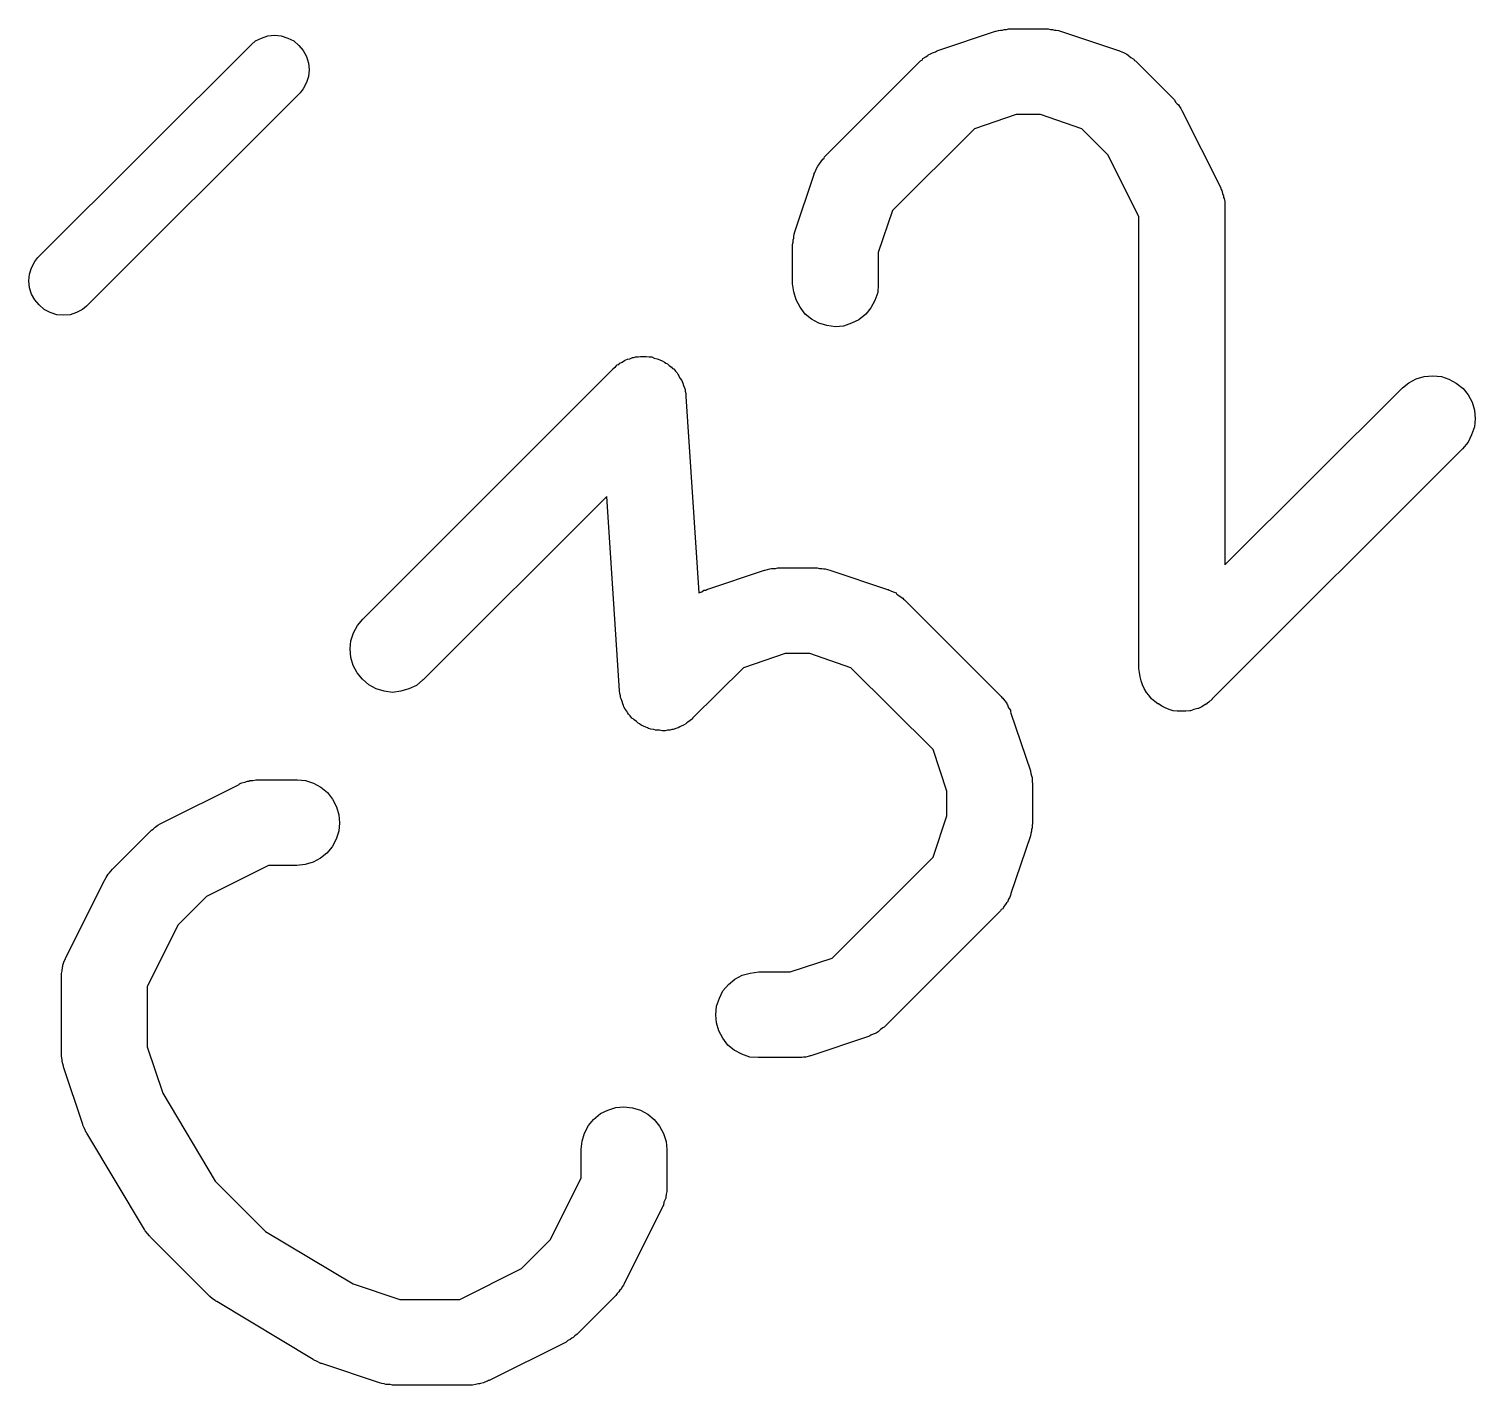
# Model space of a CAD drawing. Extents: x 50 to 150, y -150 to -50.
# Drawn here: x 99.257 to 101.787, y -121.119 to -118.746 of the extents above; entities that cross this region are included whole.
import ezdxf

# ---------------------------------------------------------------- set-up
doc = ezdxf.new("R2010")
doc.units = 0
doc.layers.add('BLACK', color=7, linetype='CONTINUOUS')

msp = doc.modelspace()

# ---------------------------------------------------------------- linework, layer by layer
at = {"layer": 'BLACK', "linetype": 'CONTINUOUS'}
for p, q in [((99.6637, -118.762), (99.675, -118.758)), ((99.675, -118.758), (99.6868, -118.757)), ((99.6868, -118.757), (99.6985, -118.758)), ((99.6985, -118.758), (99.7099, -118.762)), ((100.847, -118.784), (100.948, -118.75)), ((100.948, -118.75), (100.949, -118.75)), ((100.949, -118.75), (100.953, -118.749)), ((100.953, -118.749), (100.957, -118.748)), ((100.957, -118.748), (100.96, -118.748)), ((100.96, -118.748), (100.963, -118.747)), ((100.963, -118.747), (100.967, -118.747)), ((100.967, -118.747), (100.971, -118.746)), ((100.971, -118.746), (101.039, -118.746)), ((101.039, -118.746), (101.04, -118.746)), ((101.04, -118.746), (101.044, -118.747)), ((101.044, -118.747), (101.048, -118.747)), ((101.048, -118.747), (101.051, -118.748)), ((101.051, -118.748), (101.054, -118.748)), ((101.054, -118.748), (101.058, -118.749)), ((101.058, -118.749), (101.062, -118.75)), ((101.062, -118.75), (101.163, -118.784)), ((99.2728, -119.146), (99.6464, -118.773)), ((99.6464, -118.773), (99.6533, -118.767)), ((99.6533, -118.767), (99.6637, -118.762)), ((99.7099, -118.762), (99.7203, -118.767)), ((99.7203, -118.767), (99.7294, -118.775)), ((99.7294, -118.775), (99.7369, -118.784)), ((99.7369, -118.784), (99.7425, -118.794)), ((99.7425, -118.794), (99.7459, -118.806)), ((99.7459, -118.806), (99.7471, -118.817)), ((100.649, -118.97), (100.817, -118.802)), ((100.817, -118.802), (100.818, -118.801)), ((100.818, -118.801), (100.82, -118.8)), ((100.82, -118.8), (100.821, -118.798)), ((100.821, -118.798), (100.826, -118.795)), ((100.826, -118.795), (100.83, -118.792)), ((100.83, -118.792), (100.831, -118.791)), ((100.831, -118.791), (100.833, -118.79)), ((100.833, -118.79), (100.838, -118.788)), ((100.838, -118.788), (100.843, -118.786)), ((100.843, -118.786), (100.845, -118.785)), ((100.845, -118.785), (100.847, -118.784)), ((101.163, -118.784), (101.164, -118.784)), ((101.164, -118.784), (101.166, -118.785)), ((101.166, -118.785), (101.169, -118.786)), ((101.169, -118.786), (101.173, -118.788)), ((101.173, -118.788), (101.178, -118.79)), ((101.178, -118.79), (101.18, -118.792)), ((101.18, -118.792), (101.181, -118.793)), ((101.181, -118.793), (101.185, -118.796)), ((101.185, -118.796), (101.19, -118.799)), ((101.19, -118.799), (101.191, -118.801)), ((101.191, -118.801), (101.193, -118.802)), ((101.193, -118.802), (101.26, -118.869)), ((99.7459, -118.829), (99.7425, -118.84)), ((99.7471, -118.817), (99.7459, -118.829)), ((99.7313, -118.858), (99.3577, -119.231)), ((99.7369, -118.851), (99.7313, -118.858)), ((99.7425, -118.84), (99.7369, -118.851)), ((101.26, -118.869), (101.261, -118.87)), ((101.261, -118.87), (101.263, -118.874)), ((101.263, -118.874), (101.266, -118.877)), ((101.266, -118.877), (101.268, -118.879)), ((101.268, -118.879), (101.27, -118.882)), ((101.27, -118.882), (101.272, -118.885)), ((100.984, -118.896), (100.911, -118.921)), ((101.027, -118.896), (100.984, -118.896)), ((101.099, -118.921), (101.027, -118.896)), ((101.272, -118.885), (101.274, -118.889)), ((101.274, -118.889), (101.342, -119.024)), ((100.911, -118.921), (100.768, -119.064)), ((101.145, -118.967), (101.099, -118.921)), ((100.637, -118.986), (100.639, -118.984)), ((100.639, -118.984), (100.64, -118.982)), ((100.64, -118.982), (100.643, -118.978)), ((100.643, -118.978), (100.646, -118.974)), ((100.646, -118.974), (100.648, -118.972)), ((100.648, -118.972), (100.649, -118.97)), ((101.199, -119.075), (101.145, -118.967)), ((100.597, -119.101), (100.631, -119)), ((100.631, -118.999), (100.632, -118.997)), ((100.631, -119), (100.631, -118.999)), ((100.632, -118.997), (100.633, -118.995)), ((100.633, -118.995), (100.635, -118.99)), ((100.635, -118.99), (100.637, -118.986)), ((101.342, -119.024), (101.342, -119.025)), ((101.342, -119.025), (101.343, -119.027)), ((101.343, -119.027), (101.344, -119.029)), ((101.344, -119.029), (101.345, -119.034)), ((101.345, -119.034), (101.347, -119.038)), ((101.347, -119.038), (101.347, -119.041)), ((101.347, -119.041), (101.348, -119.043)), ((101.348, -119.043), (101.349, -119.048)), ((101.349, -119.048), (101.349, -119.053)), ((101.349, -119.053), (101.349, -119.055)), ((101.349, -119.055), (101.349, -119.057)), ((101.349, -119.057), (101.349, -119.684)), ((100.768, -119.064), (100.743, -119.137)), ((101.199, -119.865), (101.199, -119.075)), ((100.594, -119.115), (100.595, -119.112)), ((100.595, -119.109), (100.596, -119.105)), ((100.595, -119.112), (100.595, -119.109)), ((100.596, -119.105), (100.597, -119.101)), ((100.593, -119.123), (100.594, -119.119)), ((100.593, -119.125), (100.593, -119.123)), ((100.593, -119.192), (100.593, -119.125)), ((100.594, -119.119), (100.594, -119.115)), ((100.743, -119.137), (100.743, -119.192)), ((99.2616, -119.164), (99.2672, -119.153)), ((99.2672, -119.153), (99.2728, -119.146)), ((99.257, -119.187), (99.2582, -119.175)), ((99.2582, -119.199), (99.257, -119.187)), ((99.2582, -119.175), (99.2616, -119.164)), ((99.2616, -119.21), (99.2582, -119.199)), ((99.2672, -119.22), (99.2616, -119.21)), ((100.595, -119.206), (100.593, -119.192)), ((100.599, -119.22), (100.595, -119.206)), ((100.742, -119.207), (100.737, -119.221)), ((100.743, -119.193), (100.742, -119.207)), ((100.743, -119.192), (100.743, -119.193)), ((99.2747, -119.229), (99.2672, -119.22)), ((99.2838, -119.237), (99.2747, -119.229)), ((99.2942, -119.242), (99.2838, -119.237)), ((99.3508, -119.237), (99.3404, -119.242)), ((99.3577, -119.231), (99.3508, -119.237)), ((100.606, -119.233), (100.599, -119.22)), ((100.615, -119.245), (100.606, -119.233)), ((100.73, -119.234), (100.721, -119.245)), ((100.737, -119.221), (100.73, -119.234)), ((99.3056, -119.246), (99.2942, -119.242)), ((99.3173, -119.247), (99.3056, -119.246)), ((99.3291, -119.246), (99.3173, -119.247)), ((99.3404, -119.242), (99.3291, -119.246)), ((100.626, -119.254), (100.615, -119.245)), ((100.639, -119.261), (100.626, -119.254)), ((100.653, -119.265), (100.639, -119.261)), ((100.696, -119.261), (100.682, -119.266)), ((100.709, -119.255), (100.696, -119.261)), ((100.721, -119.245), (100.709, -119.255)), ((100.668, -119.267), (100.653, -119.265)), ((100.682, -119.266), (100.668, -119.267)), ((100.279, -119.34), (100.283, -119.337)), ((100.279, -119.341), (100.279, -119.34)), ((100.283, -119.337), (100.286, -119.334)), ((100.286, -119.334), (100.289, -119.333)), ((100.289, -119.333), (100.291, -119.331)), ((100.291, -119.331), (100.295, -119.329)), ((100.295, -119.329), (100.299, -119.326)), ((100.299, -119.326), (100.301, -119.325)), ((100.301, -119.325), (100.304, -119.324)), ((100.304, -119.324), (100.308, -119.323)), ((100.308, -119.323), (100.313, -119.321)), ((100.313, -119.321), (100.315, -119.321)), ((100.315, -119.321), (100.318, -119.32)), ((100.318, -119.32), (100.323, -119.32)), ((100.323, -119.32), (100.327, -119.319)), ((100.327, -119.319), (100.33, -119.319)), ((100.33, -119.319), (100.332, -119.319)), ((100.332, -119.319), (100.337, -119.319)), ((100.337, -119.319), (100.342, -119.32)), ((100.342, -119.32), (100.344, -119.32)), ((100.344, -119.32), (100.347, -119.32)), ((100.347, -119.32), (100.351, -119.322)), ((100.351, -119.322), (100.356, -119.323)), ((100.356, -119.323), (100.358, -119.324)), ((100.358, -119.324), (100.361, -119.325)), ((100.361, -119.325), (100.365, -119.327)), ((100.365, -119.327), (100.369, -119.329)), ((100.369, -119.329), (100.371, -119.331)), ((100.371, -119.331), (100.374, -119.332)), ((100.374, -119.332), (100.377, -119.335)), ((100.377, -119.335), (100.381, -119.338)), ((100.381, -119.338), (100.383, -119.34)), ((100.383, -119.34), (100.385, -119.341)), ((99.8409, -119.779), (100.279, -119.341)), ((100.385, -119.341), (100.388, -119.345)), ((100.388, -119.345), (100.391, -119.348)), ((100.391, -119.348), (100.393, -119.351)), ((100.393, -119.351), (100.394, -119.353)), ((100.394, -119.353), (100.396, -119.357)), ((100.396, -119.357), (100.399, -119.361)), ((100.399, -119.361), (100.4, -119.363)), ((100.4, -119.363), (100.401, -119.366)), ((101.66, -119.374), (101.671, -119.365)), ((101.671, -119.365), (101.684, -119.358)), ((101.684, -119.358), (101.698, -119.354)), ((101.698, -119.354), (101.713, -119.353)), ((101.713, -119.353), (101.728, -119.354)), ((101.728, -119.354), (101.741, -119.359)), ((101.741, -119.359), (101.754, -119.366)), ((100.401, -119.366), (100.402, -119.37)), ((100.402, -119.37), (100.404, -119.374)), ((100.404, -119.374), (100.405, -119.377)), ((100.405, -119.377), (100.405, -119.38)), ((100.405, -119.38), (100.406, -119.384)), ((100.406, -119.384), (100.406, -119.389)), ((100.406, -119.389), (100.429, -119.733)), ((101.349, -119.684), (101.659, -119.375)), ((101.659, -119.375), (101.66, -119.374)), ((101.754, -119.366), (101.766, -119.375)), ((101.766, -119.375), (101.775, -119.386)), ((101.775, -119.386), (101.782, -119.399)), ((101.782, -119.399), (101.786, -119.413)), ((101.786, -119.413), (101.787, -119.428)), ((101.787, -119.428), (101.786, -119.442)), ((101.781, -119.456), (101.775, -119.469)), ((101.786, -119.442), (101.781, -119.456)), ((101.765, -119.481), (101.327, -119.918)), ((101.775, -119.469), (101.765, -119.481)), ((100.268, -119.564), (99.9469, -119.885)), ((100.29, -119.904), (100.268, -119.564)), ((100.443, -119.727), (100.544, -119.693)), ((100.544, -119.693), (100.545, -119.693)), ((100.545, -119.693), (100.549, -119.692)), ((100.549, -119.692), (100.553, -119.691)), ((100.553, -119.691), (100.556, -119.69)), ((100.556, -119.69), (100.559, -119.69)), ((100.559, -119.69), (100.563, -119.69)), ((100.563, -119.69), (100.567, -119.689)), ((100.567, -119.689), (100.635, -119.689)), ((100.635, -119.689), (100.636, -119.689)), ((100.636, -119.689), (100.64, -119.69)), ((100.64, -119.69), (100.644, -119.69)), ((100.644, -119.69), (100.647, -119.691)), ((100.647, -119.691), (100.65, -119.691)), ((100.65, -119.691), (100.654, -119.692)), ((100.654, -119.692), (100.658, -119.693)), ((100.658, -119.693), (100.759, -119.727)), ((100.429, -119.733), (100.434, -119.731)), ((100.434, -119.731), (100.438, -119.728)), ((100.438, -119.728), (100.441, -119.728)), ((100.441, -119.728), (100.443, -119.727)), ((100.759, -119.727), (100.76, -119.727)), ((100.76, -119.727), (100.762, -119.728)), ((100.762, -119.728), (100.765, -119.729)), ((100.765, -119.729), (100.769, -119.731)), ((100.769, -119.731), (100.774, -119.733)), ((100.774, -119.733), (100.775, -119.735)), ((100.775, -119.735), (100.777, -119.736)), ((100.777, -119.736), (100.781, -119.739)), ((100.781, -119.739), (100.786, -119.742)), ((100.786, -119.742), (100.787, -119.744)), ((100.787, -119.744), (100.789, -119.745)), ((100.789, -119.745), (100.957, -119.913)), ((99.8247, -119.803), (99.8316, -119.79)), ((99.8316, -119.79), (99.8409, -119.779)), ((99.8189, -119.831), (99.8204, -119.817)), ((99.8204, -119.817), (99.8247, -119.803)), ((99.8203, -119.846), (99.8189, -119.831)), ((99.8245, -119.86), (99.8203, -119.846)), ((100.58, -119.839), (100.507, -119.864)), ((100.623, -119.839), (100.58, -119.839)), ((100.695, -119.864), (100.623, -119.839)), ((99.8313, -119.873), (99.8245, -119.86)), ((100.507, -119.864), (100.418, -119.952)), ((100.839, -120.007), (100.695, -119.864)), ((101.2, -119.872), (101.199, -119.865)), ((99.8405, -119.884), (99.8313, -119.873)), ((99.8518, -119.894), (99.8405, -119.884)), ((99.8646, -119.901), (99.8518, -119.894)), ((99.9348, -119.895), (99.9218, -119.901)), ((99.9462, -119.885), (99.9348, -119.895)), ((99.9469, -119.885), (99.9462, -119.885)), ((101.201, -119.88), (101.2, -119.872)), ((101.203, -119.887), (101.201, -119.88)), ((101.201, -119.88), (101.201, -119.88)), ((101.201, -119.88), (101.201, -119.88)), ((101.205, -119.894), (101.203, -119.887)), ((101.208, -119.9), (101.205, -119.894)), ((101.205, -119.894), (101.205, -119.894)), ((101.205, -119.894), (101.205, -119.894)), ((99.8786, -119.905), (99.8646, -119.901)), ((99.8931, -119.907), (99.8786, -119.905)), ((99.9077, -119.905), (99.8931, -119.907)), ((99.9218, -119.901), (99.9077, -119.905)), ((100.291, -119.909), (100.29, -119.904)), ((100.292, -119.913), (100.291, -119.909)), ((100.292, -119.916), (100.292, -119.913)), ((100.293, -119.918), (100.292, -119.916)), ((100.295, -119.923), (100.293, -119.918)), ((100.957, -119.913), (100.958, -119.914)), ((100.958, -119.914), (100.959, -119.916)), ((100.959, -119.916), (100.961, -119.917)), ((100.961, -119.917), (100.964, -119.921)), ((100.964, -119.921), (100.967, -119.925)), ((101.212, -119.907), (101.208, -119.9)), ((101.216, -119.912), (101.212, -119.907)), ((101.212, -119.907), (101.212, -119.907)), ((101.212, -119.907), (101.212, -119.907)), ((101.221, -119.918), (101.216, -119.912)), ((101.227, -119.923), (101.221, -119.918)), ((101.221, -119.918), (101.221, -119.918)), ((101.221, -119.918), (101.221, -119.918)), ((101.327, -119.919), (101.321, -119.924)), ((101.327, -119.918), (101.327, -119.919)), ((101.327, -119.919), (101.327, -119.919)), ((101.327, -119.919), (101.327, -119.919)), ((101.327, -119.919), (101.327, -119.919)), ((100.296, -119.927), (100.295, -119.923)), ((100.297, -119.93), (100.296, -119.927)), ((100.298, -119.932), (100.297, -119.93)), ((100.3, -119.936), (100.298, -119.932)), ((100.303, -119.94), (100.3, -119.936)), ((100.304, -119.942), (100.303, -119.94)), ((100.306, -119.945), (100.304, -119.942)), ((100.309, -119.948), (100.306, -119.945)), ((100.967, -119.925), (100.968, -119.927)), ((100.968, -119.927), (100.969, -119.929)), ((100.969, -119.929), (100.971, -119.934)), ((100.971, -119.934), (100.974, -119.938)), ((100.974, -119.938), (100.974, -119.941)), ((100.974, -119.941), (100.975, -119.943)), ((100.975, -119.943), (101.009, -120.044)), ((101.232, -119.927), (101.227, -119.923)), ((101.233, -119.927), (101.232, -119.927)), ((101.232, -119.927), (101.232, -119.927)), ((101.239, -119.931), (101.233, -119.927)), ((101.245, -119.934), (101.239, -119.931)), ((101.252, -119.937), (101.245, -119.934)), ((101.245, -119.934), (101.245, -119.934)), ((101.245, -119.934), (101.245, -119.934)), ((101.259, -119.939), (101.252, -119.937)), ((101.266, -119.94), (101.259, -119.939)), ((101.259, -119.939), (101.259, -119.939)), ((101.259, -119.939), (101.259, -119.939)), ((101.274, -119.94), (101.266, -119.94)), ((101.281, -119.94), (101.274, -119.94)), ((101.274, -119.94), (101.274, -119.94)), ((101.274, -119.94), (101.274, -119.94)), ((101.288, -119.939), (101.281, -119.94)), ((101.289, -119.939), (101.288, -119.939)), ((101.288, -119.939), (101.288, -119.939)), ((101.295, -119.937), (101.289, -119.939)), ((101.302, -119.935), (101.295, -119.937)), ((101.303, -119.935), (101.302, -119.935)), ((101.302, -119.935), (101.302, -119.935)), ((101.309, -119.932), (101.303, -119.935)), ((101.315, -119.928), (101.309, -119.932)), ((101.316, -119.928), (101.315, -119.928)), ((101.315, -119.928), (101.315, -119.928)), ((101.321, -119.924), (101.316, -119.928)), ((100.312, -119.952), (100.309, -119.948)), ((100.314, -119.953), (100.312, -119.952)), ((100.316, -119.955), (100.314, -119.953)), ((100.32, -119.958), (100.316, -119.955)), ((100.323, -119.961), (100.32, -119.958)), ((100.325, -119.962), (100.323, -119.961)), ((100.328, -119.964), (100.325, -119.962)), ((100.332, -119.966), (100.328, -119.964)), ((100.336, -119.968), (100.332, -119.966)), ((100.339, -119.969), (100.336, -119.968)), ((100.341, -119.97), (100.339, -119.969)), ((100.345, -119.971), (100.341, -119.97)), ((100.35, -119.972), (100.345, -119.971)), ((100.353, -119.973), (100.35, -119.972)), ((100.382, -119.972), (100.379, -119.973)), ((100.384, -119.972), (100.382, -119.972)), ((100.389, -119.97), (100.384, -119.972)), ((100.393, -119.969), (100.389, -119.97)), ((100.396, -119.967), (100.393, -119.969)), ((100.398, -119.966), (100.396, -119.967)), ((100.402, -119.964), (100.398, -119.966)), ((100.406, -119.962), (100.402, -119.964)), ((100.408, -119.96), (100.406, -119.962)), ((100.41, -119.959), (100.408, -119.96)), ((100.414, -119.956), (100.41, -119.959)), ((100.418, -119.953), (100.414, -119.956)), ((100.418, -119.952), (100.418, -119.953)), ((100.355, -119.973), (100.353, -119.973)), ((100.36, -119.973), (100.355, -119.973)), ((100.365, -119.974), (100.36, -119.973)), ((100.367, -119.974), (100.365, -119.974)), ((100.37, -119.974), (100.367, -119.974)), ((100.374, -119.973), (100.37, -119.974)), ((100.379, -119.973), (100.374, -119.973)), ((100.863, -120.08), (100.839, -120.007)), ((101.009, -120.044), (101.009, -120.045)), ((101.009, -120.045), (101.01, -120.049)), ((99.49, -120.135), (99.6247, -120.068)), ((99.6247, -120.068), (99.6256, -120.067)), ((99.6256, -120.067), (99.6277, -120.066)), ((99.6277, -120.066), (99.6296, -120.065)), ((99.6296, -120.065), (99.6345, -120.064)), ((99.6345, -120.064), (99.6393, -120.062)), ((99.6393, -120.062), (99.6415, -120.062)), ((99.6415, -120.062), (99.6436, -120.061)), ((99.6436, -120.061), (99.6487, -120.061)), ((99.6487, -120.061), (99.6538, -120.06)), ((99.6538, -120.06), (99.656, -120.06)), ((99.656, -120.06), (99.6582, -120.06)), ((99.6582, -120.06), (99.7255, -120.06)), ((99.7255, -120.06), (99.7266, -120.06)), ((99.7266, -120.06), (99.7411, -120.061)), ((99.7411, -120.061), (99.7551, -120.066)), ((99.7551, -120.066), (99.7679, -120.073)), ((99.7679, -120.073), (99.7791, -120.082)), ((101.01, -120.049), (101.011, -120.053)), ((101.011, -120.053), (101.012, -120.056)), ((101.012, -120.056), (101.012, -120.059)), ((101.012, -120.059), (101.012, -120.063)), ((101.012, -120.063), (101.013, -120.067)), ((101.013, -120.067), (101.013, -120.135)), ((99.7791, -120.082), (99.7883, -120.094)), ((99.7883, -120.094), (99.7951, -120.107)), ((100.863, -120.123), (100.863, -120.08)), ((99.7951, -120.107), (99.7992, -120.121)), ((99.7992, -120.121), (99.8005, -120.135)), ((100.839, -120.195), (100.863, -120.123)), ((99.4031, -120.216), (99.4705, -120.149)), ((99.4705, -120.149), (99.4712, -120.148)), ((99.4712, -120.148), (99.4745, -120.146)), ((99.4745, -120.146), (99.4776, -120.143)), ((99.4776, -120.143), (99.4802, -120.141)), ((99.4802, -120.141), (99.4827, -120.139)), ((99.4827, -120.139), (99.4864, -120.137)), ((99.4864, -120.137), (99.49, -120.135)), ((99.8005, -120.135), (99.799, -120.15)), ((101.012, -120.144), (101.011, -120.147)), ((101.011, -120.147), (101.011, -120.15)), ((101.013, -120.136), (101.012, -120.14)), ((101.012, -120.14), (101.012, -120.144)), ((101.013, -120.135), (101.013, -120.136)), ((99.7947, -120.164), (99.7877, -120.177)), ((99.799, -120.15), (99.7947, -120.164)), ((101.009, -120.158), (100.975, -120.259)), ((101.01, -120.154), (101.009, -120.158)), ((101.011, -120.15), (101.01, -120.154)), ((99.7671, -120.197), (99.7541, -120.204)), ((99.7784, -120.188), (99.7671, -120.197)), ((99.7877, -120.177), (99.7784, -120.188)), ((100.662, -120.372), (100.839, -120.195)), ((99.3939, -120.228), (99.3958, -120.225)), ((99.3958, -120.225), (99.3975, -120.223)), ((99.3975, -120.223), (99.4005, -120.22)), ((99.4005, -120.22), (99.4031, -120.216)), ((99.6759, -120.21), (99.5679, -120.264)), ((99.7255, -120.21), (99.6759, -120.21)), ((99.7401, -120.208), (99.7255, -120.21)), ((99.7541, -120.204), (99.7401, -120.208)), ((99.3217, -120.371), (99.3891, -120.236)), ((99.3891, -120.236), (99.3896, -120.235)), ((99.3896, -120.235), (99.3919, -120.231)), ((99.3919, -120.231), (99.3939, -120.228)), ((99.5679, -120.264), (99.5178, -120.314)), ((100.967, -120.275), (100.966, -120.277)), ((100.969, -120.274), (100.967, -120.275)), ((100.971, -120.269), (100.969, -120.274)), ((100.973, -120.265), (100.971, -120.269)), ((100.974, -120.262), (100.973, -120.265)), ((100.975, -120.26), (100.974, -120.262)), ((100.975, -120.259), (100.975, -120.26)), ((100.957, -120.289), (100.755, -120.491)), ((100.958, -120.287), (100.957, -120.289)), ((100.96, -120.286), (100.958, -120.287)), ((100.963, -120.281), (100.96, -120.286)), ((100.966, -120.277), (100.963, -120.281)), ((99.5178, -120.314), (99.4638, -120.422)), ((99.3183, -120.379), (99.3199, -120.375)), ((99.3199, -120.375), (99.321, -120.373)), ((99.321, -120.373), (99.3217, -120.371)), ((100.589, -120.396), (100.662, -120.372)), ((99.3138, -120.403), (99.3141, -120.401)), ((99.314, -120.399), (99.3149, -120.394)), ((99.3141, -120.401), (99.314, -120.399)), ((99.3149, -120.394), (99.3155, -120.388)), ((99.3155, -120.388), (99.3161, -120.386)), ((99.3161, -120.386), (99.3165, -120.384)), ((99.3165, -120.384), (99.3183, -120.379)), ((100.492, -120.409), (100.505, -120.402)), ((100.505, -120.402), (100.519, -120.398)), ((100.519, -120.398), (100.534, -120.396)), ((100.534, -120.396), (100.589, -120.396)), ((99.3138, -120.404), (99.3138, -120.403)), ((99.3138, -120.539), (99.3138, -120.404)), ((99.4638, -120.422), (99.4638, -120.527)), ((100.471, -120.429), (100.481, -120.418)), ((100.481, -120.418), (100.492, -120.409)), ((100.46, -120.456), (100.465, -120.442)), ((100.465, -120.442), (100.471, -120.429)), ((100.459, -120.471), (100.46, -120.456)), ((100.46, -120.485), (100.459, -120.471)), ((100.464, -120.499), (100.46, -120.485)), ((100.471, -120.512), (100.464, -120.499)), ((100.739, -120.503), (100.734, -120.505)), ((100.741, -120.502), (100.739, -120.503)), ((100.743, -120.501), (100.741, -120.502)), ((100.747, -120.497), (100.743, -120.501)), ((100.751, -120.494), (100.747, -120.497)), ((100.753, -120.493), (100.751, -120.494)), ((100.754, -120.492), (100.753, -120.493)), ((100.755, -120.491), (100.754, -120.492)), ((99.4638, -120.527), (99.4911, -120.608)), ((100.48, -120.524), (100.471, -120.512)), ((100.491, -120.533), (100.48, -120.524)), ((100.726, -120.509), (100.625, -120.543)), ((100.728, -120.508), (100.726, -120.509)), ((100.73, -120.507), (100.728, -120.508)), ((100.734, -120.505), (100.73, -120.507)), ((99.3142, -120.543), (99.3138, -120.539)), ((99.3143, -120.547), (99.3142, -120.543)), ((99.315, -120.55), (99.3143, -120.547)), ((99.3153, -120.553), (99.315, -120.55)), ((99.3165, -120.557), (99.3153, -120.553)), ((100.504, -120.54), (100.491, -120.533)), ((100.518, -120.545), (100.504, -120.54)), ((100.533, -120.546), (100.518, -120.545)), ((100.534, -120.546), (100.533, -120.546)), ((100.601, -120.546), (100.534, -120.546)), ((100.605, -120.546), (100.601, -120.546)), ((100.609, -120.546), (100.605, -120.546)), ((100.612, -120.545), (100.609, -120.546)), ((100.616, -120.545), (100.612, -120.545)), ((100.62, -120.544), (100.616, -120.545)), ((100.624, -120.543), (100.62, -120.544)), ((100.625, -120.543), (100.624, -120.543)), ((99.3174, -120.561), (99.3165, -120.557)), ((99.3177, -120.562), (99.3174, -120.561)), ((99.3514, -120.663), (99.3177, -120.562)), ((99.4911, -120.608), (99.5831, -120.762)), ((100.236, -120.665), (100.245, -120.654)), ((100.245, -120.654), (100.257, -120.644)), ((100.257, -120.644), (100.27, -120.638)), ((100.27, -120.638), (100.284, -120.633)), ((100.284, -120.633), (100.298, -120.632)), ((100.298, -120.632), (100.313, -120.634)), ((100.313, -120.634), (100.327, -120.638)), ((100.327, -120.638), (100.34, -120.645)), ((100.34, -120.645), (100.351, -120.654)), ((100.351, -120.654), (100.36, -120.666)), ((99.3515, -120.664), (99.3514, -120.663)), ((99.3516, -120.664), (99.3515, -120.664)), ((99.3545, -120.67), (99.3516, -120.664)), ((99.3573, -120.677), (99.3545, -120.67)), ((99.3575, -120.677), (99.3573, -120.677)), ((99.3577, -120.677), (99.3575, -120.677)), ((99.3582, -120.678), (99.3577, -120.677)), ((99.4592, -120.847), (99.3582, -120.678)), ((100.225, -120.692), (100.229, -120.678)), ((100.229, -120.678), (100.236, -120.665)), ((100.36, -120.666), (100.367, -120.679)), ((100.367, -120.679), (100.372, -120.693)), ((100.223, -120.706), (100.225, -120.692)), ((100.223, -120.707), (100.223, -120.706)), ((100.372, -120.693), (100.373, -120.707)), ((100.223, -120.757), (100.223, -120.707)), ((100.373, -120.707), (100.373, -120.774)), ((99.5831, -120.762), (99.671, -120.85)), ((100.169, -120.865), (100.223, -120.757)), ((100.373, -120.78), (100.372, -120.785)), ((100.373, -120.774), (100.373, -120.775)), ((100.373, -120.775), (100.373, -120.778)), ((100.373, -120.778), (100.373, -120.78)), ((100.366, -120.806), (100.365, -120.808)), ((100.367, -120.804), (100.366, -120.806)), ((100.368, -120.799), (100.367, -120.804)), ((100.37, -120.794), (100.368, -120.799)), ((100.371, -120.792), (100.37, -120.794)), ((100.372, -120.785), (100.371, -120.79)), ((100.371, -120.79), (100.371, -120.792)), ((100.365, -120.808), (100.298, -120.943)), ((99.46, -120.848), (99.4592, -120.847)), ((99.4606, -120.849), (99.46, -120.848)), ((99.4644, -120.854), (99.4606, -120.849)), ((99.4679, -120.858), (99.4644, -120.854)), ((99.4689, -120.859), (99.4679, -120.858)), ((99.671, -120.85), (99.8244, -120.942)), ((99.4698, -120.86), (99.4689, -120.859)), ((99.4705, -120.861), (99.4698, -120.86)), ((99.5715, -120.962), (99.4705, -120.861)), ((100.119, -120.915), (100.169, -120.865)), ((100.011, -120.969), (100.119, -120.915)), ((99.8244, -120.942), (99.9061, -120.969)), ((100.286, -120.959), (100.284, -120.962)), ((100.289, -120.956), (100.286, -120.959)), ((100.291, -120.953), (100.289, -120.956)), ((100.293, -120.951), (100.291, -120.953)), ((100.295, -120.947), (100.293, -120.951)), ((100.297, -120.944), (100.295, -120.947)), ((100.298, -120.943), (100.297, -120.944)), ((99.5725, -120.963), (99.5715, -120.962)), ((99.5734, -120.964), (99.5725, -120.963)), ((99.5782, -120.968), (99.5734, -120.964)), ((99.5828, -120.971), (99.5782, -120.968)), ((99.584, -120.972), (99.5828, -120.971)), ((99.5851, -120.973), (99.584, -120.972)), ((99.5859, -120.973), (99.5851, -120.973)), ((99.7543, -121.074), (99.5859, -120.973)), ((99.9061, -120.969), (100.011, -120.969)), ((100.284, -120.962), (100.216, -121.03)), ((100.212, -121.033), (100.209, -121.036)), ((100.216, -121.03), (100.212, -121.033)), ((100.216, -121.03), (100.216, -121.03)), ((100.197, -121.044), (100.062, -121.111)), ((100.2, -121.041), (100.197, -121.044)), ((100.204, -121.039), (100.2, -121.041)), ((100.207, -121.037), (100.204, -121.039)), ((100.209, -121.036), (100.207, -121.037)), ((99.7546, -121.075), (99.7543, -121.074)), ((99.7549, -121.075), (99.7546, -121.075)), ((99.7612, -121.078), (99.7549, -121.075)), ((99.7675, -121.081), (99.7612, -121.078)), ((99.7679, -121.081), (99.7675, -121.081)), ((99.7682, -121.081), (99.7679, -121.081)), ((99.7692, -121.081), (99.7682, -121.081)), ((99.8702, -121.115), (99.7692, -121.081)), ((100.061, -121.111), (100.059, -121.112)), ((100.062, -121.111), (100.061, -121.111)), ((99.8743, -121.116), (99.8702, -121.115)), ((99.8783, -121.117), (99.8743, -121.116)), ((99.8814, -121.118), (99.8783, -121.117)), ((99.8845, -121.118), (99.8814, -121.118)), ((99.8887, -121.118), (99.8845, -121.118)), ((99.8929, -121.119), (99.8887, -121.118)), ((99.8939, -121.119), (99.8929, -121.119)), ((100.029, -121.119), (99.8939, -121.119)), ((100.031, -121.119), (100.029, -121.119)), ((100.033, -121.119), (100.031, -121.119)), ((100.038, -121.118), (100.033, -121.119)), ((100.043, -121.117), (100.038, -121.118)), ((100.045, -121.117), (100.043, -121.117)), ((100.047, -121.116), (100.045, -121.117)), ((100.052, -121.115), (100.047, -121.116)), ((100.057, -121.113), (100.052, -121.115)), ((100.059, -121.112), (100.057, -121.113))]:
    msp.add_line(p, q, dxfattribs=at)

doc.saveas('drawing.dxf')
